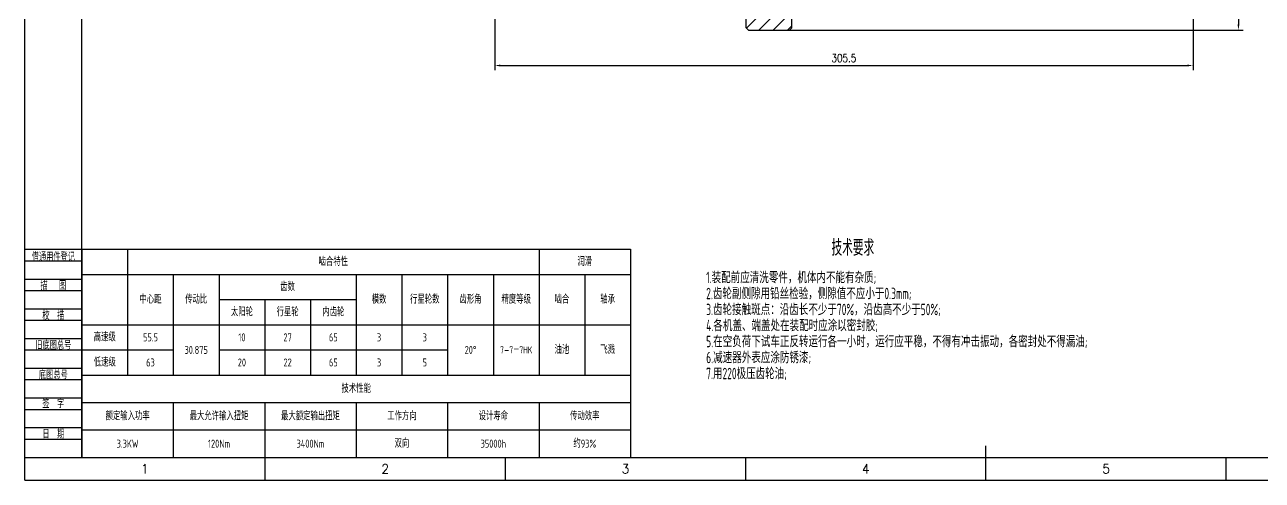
# Model space of a CAD drawing. Header units: millimetres. Extents: x -25 to 1862, y -10 to 2202.
# Drawn here: x -25 to 516, y -10 to 189 of the extents above; entities that cross this region are included whole.
import ezdxf
from ezdxf.enums import TextEntityAlignment as Align

# ---------------------------------------------------------------- set-up
doc = ezdxf.new("R2010")
doc.units = ezdxf.units.MM
doc.header["$LTSCALE"] = 10
doc.header["$PDSIZE"] = 1
for name, color, linetype in [('1轮廓实线层', 7, 'Continuous'), ('2细线层', 4, 'Continuous'), ('5剖面线层', 2, 'Continuous'), ('6文字层', 3, 'Continuous'), ('7标注层', 4, 'Continuous'), ('图框层', 7, 'Continuous')]:
    doc.layers.add(name, color=color, linetype=linetype)
doc.styles.add('PC_TEXTSTYLE', font='isocp.shx', dxfattribs={"width": 0.8, "bigfont": 'hzfs.shx'})
doc.styles.get("Standard").update_dxf_attribs({"font": 'isocp.shx', "width": 0.707, "bigfont": 'hztxt.shx'})
doc.styles.add('TH_GBDIM', font='romans.shx', dxfattribs={"width": 0.8, "bigfont": 'gbcbig.shx'})
doc.dimstyles.new('TH_GBDIM', dxfattribs={"dimtxt": 3.5, "dimasz": 2.5, "dimexe": 2, "dimexo": 0, "dimgap": 1.5, "dimtad": 1, "dimdec": 1, "dimzin": 0, "dimdsep": 46, "dimtxsty": 'TH_GBDIM', "dimcen": 2.5, "dimclrd": 130, "dimclre": 130, "dimclrt": 3, "dimadec": 0, "dimazin": 0, "dimtfac": 0.714286, "dimtdec": 1, "dimtmove": 0, "dimatfit": 3, "dimfxl": 1, "dimtzin": 0, "dimlwd": -1, "dimlwe": -1, "dimarcsym": 0})

# ---------------------------------------------------------------- blocks, each defined once
blk = doc.blocks.new('*D36')
at = {"layer": '7标注层', "color": 130}
for p, q in [((486.09, 238.91), (486.09, 169.38)), ((180.59, 226.91), (180.59, 169.38)), ((183.09, 171.38), (483.59, 171.38))]:
    blk.add_line(p, q, dxfattribs=at)
for points in [[(183.09, 171.79), (183.09, 170.96), (180.59, 171.38)], [(483.59, 171.79), (483.59, 170.96), (486.09, 171.38)]]:
    blk.add_solid(points, dxfattribs=at)
at = {"layer": 'Defpoints', "color": 0}
for p in [(486.09, 238.91), (180.59, 226.91), (486.09, 171.38)]:
    blk.add_point(p, dxfattribs=at)
at = {"layer": '7标注层', "color": 3, "insert": (333.34, 174.63), "char_height": 3.5, "attachment_point": 5, "style": 'TH_GBDIM'}
blk.add_mtext('305.5', dxfattribs=at)
blk = doc.blocks.new('*D37')
at = {"layer": '7标注层', "color": 130}
for p, q in [((291.59, 453.91), (507.96, 453.91)), ((505.96, 451.41), (505.96, 189.41)), ((291.59, 186.91), (507.96, 186.91))]:
    blk.add_line(p, q, dxfattribs=at)
for points in [[(505.54, 451.41), (506.38, 451.41), (505.96, 453.91)], [(505.54, 189.41), (506.38, 189.41), (505.96, 186.91)]]:
    blk.add_solid(points, dxfattribs=at)
at = {"layer": 'Defpoints', "color": 0}
for p in [(291.59, 453.91), (291.59, 186.91), (505.96, 186.91)]:
    blk.add_point(p, dxfattribs=at)
at = {"layer": '7标注层', "color": 3, "insert": (502.71, 320.41), "char_height": 3.5, "attachment_point": 5, "rotation": 90, "style": 'TH_GBDIM'}
blk.add_mtext('{%%c267.0}{}{}', dxfattribs=at)
blk = doc.blocks.new('*T56')
at = {"layer": '6文字层', "color": 0, "linetype": 'ByBlock', "lineweight": -2}
for p, q in [((0, 0), (240, 0)), ((0, 0), (0, -55)), ((20, 0), (20, -55)), ((200, 0), (200, -55)), ((240, 0), (240, -55)), ((0, -11), (240, -11)), ((40, -11), (40, -55)), ((60, -11), (60, -55)), ((120, -11), (120, -55)), ((140, -11), (140, -55)), ((160, -11), (160, -55)), ((180, -11), (180, -55)), ((220, -11), (220, -55)), ((60, -22), (120, -22)), ((80, -22), (80, -55)), ((100, -22), (100, -55)), ((0, -33), (240, -33)), ((0, -44), (40, -44)), ((60, -44), (160, -44)), ((0, -55), (240, -55))]:
    blk.add_line(p, q, dxfattribs=at)
at = {"layer": '6文字层', "color": 0, "attachment_point": 5}
for s, insert, char_height, width in [('{\\Ftjromans,tjhz|c134;啮合特性}', (110, -5.5), 3.5, 177), ('{\\Ftjromans,tjhz|c134;润滑}', (220, -5.5), 3.5, 37), ('{\\Ftjromans,tjhz|c134;齿数}', (90, -16.5), 3.5, 57), ('{\\Ftjromans,tjhz|c134;中心距}', (30, -22), 3.5, 17), ('{\\Ftjromans,tjhz|c134;传动比}', (50, -22), 3.5, 17), ('{\\Ftjromans,tjhz|c134;模数}', (130, -22), 3.5, 17), ('{\\Ftjromans,tjhz|c134;行星轮数}', (150, -22), 3.5, 17), ('{\\Ftjromans,tjhz|c134;齿形角}', (170, -22), 3.5, 17), ('{\\Ftjromans,tjhz|c134;精度等级}', (190, -22), 3.5, 17), ('{\\Ftjromans,tjhz|c134;啮合}', (210, -22), 3.5, 17), ('{\\Ftjromans,tjhz|c134;轴承}', (230, -22), 3.5, 17), ('{\\Ftjromans,tjhz|c134;太阳轮}', (70, -27.5), 3.5, 17), ('{\\Ftjromans,tjhz|c134;行星轮}', (90, -27.5), 3.5, 17), ('{\\Ftjromans,tjhz|c134;内齿轮}', (110, -27.5), 3.5, 17), ('{\\Ftjromans,tjhz|c134;高速级}', (10, -38.5), 3.5, 17), ('55.5', (30, -38.5), 3.5, 17), ('10', (70, -38.5), 3.5, 17), ('27', (90, -38.5), 3.5, 17), ('65', (110, -38.5), 3.5, 17), ('3', (130, -38.5), 3.5, 17), ('3', (150, -38.5), 3.5, 17), ('30.875', (50, -44), 3.5, 17), ('20%%D', (170, -44), 3.5, 17), ('7{\\Ftjromans,tjhz|c134;-}7{\\Ftjromans,tjhz|c134;－}7HK', (190, -44), 3, 17), ('{\\Ftjromans,tjhz|c134;油池}', (210, -44), 3.5, 17), ('{\\Ftjromans,tjhz|c134;飞溅}', (230, -44), 3.5, 17), ('{\\Ftjromans,tjhz|c134;低速级}', (10, -49.5), 3.5, 17), ('63', (30, -49.5), 3.5, 17), ('20', (70, -49.5), 3.5, 17), ('22', (90, -49.5), 3.5, 17), ('65', (110, -49.5), 3.5, 17), ('3', (130, -49.5), 3.5, 17), ('5', (150, -49.5), 3.5, 17)]:
    blk.add_mtext(s, dxfattribs=dict(at, insert=insert, char_height=char_height, width=width))
blk = doc.blocks.new('*T57')
at = {"layer": '6文字层', "color": 0, "linetype": 'ByBlock', "lineweight": -2}
for p, q in [((0, 0), (240, 0)), ((0, 0), (0, -36)), ((240, 0), (240, -36)), ((0, -12), (240, -12)), ((40, -12), (40, -36)), ((80, -12), (80, -36)), ((120, -12), (120, -36)), ((160, -12), (160, -36)), ((200, -12), (200, -36)), ((0, -24), (240, -24)), ((0, -36), (240, -36))]:
    blk.add_line(p, q, dxfattribs=at)
at = {"layer": '6文字层', "color": 0, "char_height": 3.5, "attachment_point": 5}
for s, insert, width in [('{\\Ftjromans,tjhz|c134;技术性能}', (120, -6), 237), ('{\\Ftjromans,tjhz|c134;额定输入功率}', (20, -18), 37), ('{\\Ftjromans,tjhz|c134;最大允许输入扭矩}', (60, -18), 37), ('{\\Ftjromans,tjhz|c134;最大额定输出扭矩}', (100, -18), 37), ('{\\Ftjromans,tjhz|c134;工作方向}', (140, -18), 37), ('{\\Ftjromans,tjhz|c134;设计寿命}', (180, -18), 37), ('{\\Ftjromans,tjhz|c134;传动效率}', (220, -18), 37), ('3.3KW', (20, -30), 37), ('120Nm', (60, -30), 37), ('3400Nm', (100, -30), 37), ('{\\Ftjromans,tjhz|c134;双向}', (140, -30), 37), ('35000h', (180, -30), 37), ('{\\Ftjromans,tjhz|c134;约}93%', (220, -30), 37)]:
    blk.add_mtext(s, dxfattribs=dict(at, insert=insert, width=width))
blk = doc.blocks.new('PC_FJL_BLOCK')
at = {"layer": '2细线层'}
for p, q in [((-25, 91), (0, 91)), ((-25, 86), (0, 86)), ((-25, 78), (0, 78)), ((-25, 73), (0, 73)), ((-25, 65), (0, 65)), ((-25, 60), (0, 60)), ((-25, 52), (0, 52)), ((-25, 47), (0, 47)), ((-25, 39), (0, 39)), ((-25, 34), (0, 34)), ((-25, 26), (0, 26)), ((-25, 21), (0, 21)), ((-25, 13), (0, 13)), ((-25, 8), (0, 8)), ((-25, 0), (0, 0))]:
    blk.add_line(p, q, dxfattribs=at)
at = {"layer": '6文字层', "color": 3, "style": 'PC_TEXTSTYLE', "width": 0.667}
for s, p in [('借通用件登记', (-12.5, 87.97)), ('描   图', (-12.5, 75.47)), ('校  描', (-12.5, 62.31)), ('旧底图总号', (-12.5, 49.33)), ('底图总号', (-12.5, 36.33)), ('签  字', (-12.5, 23.8)), ('日  期', (-12.49, 10.5))]:
    blk.add_text(s, height=3.5, dxfattribs=at).set_placement(p, align=Align.MIDDLE)
at = {"layer": '6文字层', "style": 'PC_TEXTSTYLE'}
for tag, width, p, p2 in [('借通用件登记', 0.635294, (-23, 79), (-2, 79)), ('描图', 2.00708, (-23, 66), (-2, 66)), ('校图', 2.00708, (-23, 53), (-2, 53)), ('旧底图总号', 0.762353, (-23, 40), (-2, 40)), ('底图总号', 0.954947, (-23, 27), (-2, 27)), ('签字', 1.972174, (-23, 14), (-2, 14)), ('日期', 1.930213, (-23, 1), (-2, 1))]:
    blk.add_attdef(tag, text='', height=5, dxfattribs=dict(at, width=width)).set_placement(p, p2, align=Align.FIT)

msp = doc.modelspace()

# ---------------------------------------------------------------- hatches: boundary and pattern name
at = {"layer": '5剖面线层'}
h = msp.add_hatch(dxfattribs=at)
h.set_pattern_fill('ANSI31', color=256, scale=1.4, style=0)
h.set_pattern_definition([(45, (110.835, -10.9937), (-3.14309, 3.14309), [])])
h.paths.add_polyline_path([(361.09, 422.91), (359.09, 422.91), (359.09, 421.26), (361.09, 421.26)])
h.paths.add_polyline_path([(347.09, 422.91), (345.09, 422.91), (345.09, 421.26), (347.09, 421.26)])
h.paths.add_polyline_path([(347.09, 411.26), (346.09, 411.26), (345.09, 412.26), (345.09, 410.9), (347.09, 411.14)])
h.paths.add_polyline_path([(485.09, 429.41), (484.09, 430.41), (364.41, 430.41), (364.41, 422.91), (361.09, 422.91), (361.09, 421.26), (361.09, 412.91), (373.09, 412.91), (374.09, 413.91), (374.09, 419.26), (374.09, 421.91), (383.09, 421.91), (383.09, 420.31), (466.09, 420.31), (466.09, 421.91), (475.89, 421.91), (475.89, 422.91), (479.09, 422.91), (479.09, 421.91), (484.09, 421.91), (485.09, 422.91)])
edge = h.paths.add_edge_path()
edge.add_line((345.09, 421.26), (345.09, 422.91))
edge.add_line((345.09, 422.91), (343.66, 422.91))
edge.add_line((343.66, 422.91), (341.76, 422.91))
edge.add_line((341.76, 422.91), (341.76, 430.41))
edge.add_line((341.76, 430.41), (310.59, 430.41))
edge.add_line((310.59, 430.41), (310.59, 437.81))
edge.add_line((310.59, 437.81), (310.49, 437.91))
edge.add_line((310.49, 437.91), (290.69, 437.91))
edge.add_line((290.69, 437.91), (290.59, 437.81))
edge.add_line((290.59, 437.81), (290.59, 433.91))
edge.add_line((290.59, 433.91), (268.59, 433.91))
edge.add_line((268.59, 433.91), (267.59, 432.91))
edge.add_line((267.59, 432.91), (267.59, 426.41))
edge.add_line((267.59, 426.41), (268.59, 425.41))
edge.add_line((268.59, 425.41), (278.09, 425.41))
edge.add_line((278.09, 425.41), (278.09, 419))
edge.add_line((278.09, 419), (278.09, 418.66))
edge.add_arc((278.58, 418.6), 0.5, 172.9257, 294.996)
edge.add_arc((281.19, 412.21), 6.4, 77.4078, 111.9522, ccw=False)
edge.add_line((282.58, 418.46), (295.76, 416.13))
edge.add_arc((295.59, 415.15), 1, 0, 80, ccw=False)
edge.add_line((296.59, 415.15), (296.59, 412.3))
edge.add_line((296.59, 412.3), (296.59, 411.87))
edge.add_arc((297.59, 411.9), 1, 181.8259, 269.9802)
edge.add_line((297.59, 410.9), (307.8, 410.9))
edge.add_line((307.8, 410.9), (318.02, 410.9))
edge.add_line((318.02, 410.9), (318.02, 407.41))
edge.add_line((318.02, 407.41), (323.65, 407.41))
edge.add_line((323.65, 407.41), (323.65, 410.9))
edge.add_line((323.65, 410.9), (345.09, 410.9))
edge.add_line((345.09, 410.9), (345.09, 412.26))
edge.add_line((345.09, 412.26), (345.09, 421.26))
h.paths.add_polyline_path([(310.59, 452.91), (309.59, 453.91), (291.59, 453.91), (290.59, 452.91), (290.59, 450.01), (290.69, 449.91), (310.49, 449.91), (310.59, 450.01)])
h.paths.add_polyline_path([(310.49, 449.91), (290.69, 449.91), (291.59, 449.01), (309.59, 449.01)])
h.paths.add_polyline_path([(309.59, 438.81), (291.59, 438.81), (290.69, 437.91), (310.49, 437.91)])
h.paths.add_polyline_path([(485.09, 217.91), (484.09, 218.91), (479.09, 218.91), (479.09, 217.91), (476.09, 217.91), (475.89, 217.91), (475.89, 218.91), (466.09, 218.91), (466.09, 220.51), (383.09, 220.51), (383.09, 218.91), (374.09, 218.91), (374.09, 226.91), (373.09, 227.91), (361.09, 227.91), (361.09, 219.56), (361.09, 217.91), (362.51, 217.91), (364.41, 217.91), (364.41, 210.41), (484.09, 210.41), (485.09, 211.41)])
edge = h.paths.add_edge_path()
edge.add_line((345.09, 229.93), (323.65, 229.93))
edge.add_line((323.65, 229.93), (323.65, 233.41))
edge.add_line((323.65, 233.41), (318.02, 233.41))
edge.add_line((318.02, 233.41), (318.02, 229.92))
edge.add_line((318.02, 229.92), (297.59, 229.93))
edge.add_arc((297.59, 228.93), 1, 90.0383, 180)
edge.add_line((296.59, 228.93), (296.59, 236.91))
edge.add_arc((295.59, 236.91), 1, -90, 0, ccw=False)
edge.add_line((295.59, 235.91), (295.34, 235.91))
edge.add_line((295.34, 235.91), (295.34, 228.46))
edge.add_arc((289.34, 228.46), 6, -27.4304, 0, ccw=False)
edge.add_arc((292.01, 227.08), 3, 280, 332.5696, ccw=False)
edge.add_line((292.53, 224.12), (287.84, 223.29))
edge.add_line((287.84, 223.29), (282.58, 222.37))
edge.add_arc((281.19, 228.61), 6.4, 248.4037, 282.5922, ccw=False)
edge.add_line((278.83, 222.66), (278.59, 222.66))
edge.add_arc((278.59, 222.16), 0.5, 90, 180)
edge.add_line((278.09, 222.16), (278.09, 221.95))
edge.add_line((278.09, 221.95), (278.09, 221.66))
edge.add_line((278.09, 221.66), (278.09, 215.41))
edge.add_line((278.09, 215.41), (268.59, 215.41))
edge.add_line((268.59, 215.41), (267.59, 214.41))
edge.add_line((267.59, 214.41), (267.59, 207.91))
edge.add_line((267.59, 207.91), (268.59, 206.91))
edge.add_line((268.59, 206.91), (290.59, 206.91))
edge.add_line((290.59, 206.91), (290.59, 203.01))
edge.add_line((290.59, 203.01), (290.69, 202.91))
edge.add_line((290.69, 202.91), (310.49, 202.91))
edge.add_line((310.49, 202.91), (310.59, 203.01))
edge.add_line((310.59, 203.01), (310.59, 210.41))
edge.add_line((310.59, 210.41), (341.76, 210.41))
edge.add_line((341.76, 210.41), (341.76, 217.91))
edge.add_line((341.76, 217.91), (345.09, 217.91))
edge.add_line((345.09, 217.91), (345.09, 229.93))
h.paths.add_polyline_path([(361.09, 219.56), (359.09, 219.56), (359.09, 217.91), (361.09, 217.91)])
h.paths.add_polyline_path([(347.09, 219.56), (345.09, 219.56), (345.09, 217.91), (347.09, 217.91)])
h.paths.add_polyline_path([(345.09, 229.93), (345.09, 228.56), (346.09, 229.56), (347.09, 229.56), (347.09, 229.69)])
h.paths.add_polyline_path([(310.59, 187.91), (310.59, 190.81), (310.49, 190.91), (290.69, 190.91), (290.59, 190.81), (290.59, 187.91), (291.59, 186.91), (309.59, 186.91)])
h.paths.add_polyline_path([(309.59, 191.81), (291.59, 191.81), (290.69, 190.91), (310.49, 190.91)])
h.paths.add_polyline_path([(310.49, 202.91), (290.69, 202.91), (291.59, 202.01), (309.59, 202.01)])

# ---------------------------------------------------------------- linework, layer by layer
at = {"layer": '1轮廓实线层'}
for p, q in [((290.59, 187.91), (290.59, 206.91)), ((310.59, 187.91), (310.59, 210.41)), ((290.59, 187.91), (291.59, 186.91)), ((291.59, 186.91), (309.59, 186.91)), ((309.59, 186.91), (310.59, 187.91)), ((395.5, -10), (395.5, 5))]:
    msp.add_line(p, q, dxfattribs=at)
at = {"layer": '2细线层'}
for p, q in [((-25, -10), (-25, 584)), ((-25, -10), (-25, 0)), ((80.12, -10), (80.12, 0)), ((185.25, -10), (185.25, 0)), ((290.38, -10), (290.38, 0)), ((395.5, -10), (395.5, 0)), ((500.62, -10), (500.62, 0)), ((-25, -10), (816, -10))]:
    msp.add_line(p, q, dxfattribs=at)
at = {"layer": '图框层'}
for q in [(0, 574), (806, 0)]:
    msp.add_line((0, 0), q, dxfattribs=at)

# ---------------------------------------------------------------- block references
for name, p in [('*T56', (0, 91)), ('*T57', (0, 36))]:
    msp.add_blockref(name, p)
msp.add_blockref('PC_FJL_BLOCK', (0, 0), dxfattribs=at)

# ---------------------------------------------------------------- texts
at = {"layer": '6文字层', "style": 'PC_TEXTSTYLE', "width": 0.667}
msp.add_text('技术要求', height=7, dxfattribs=at).set_placement((337.28, 95.18), align=Align.TOP_CENTER)
for s, p in [('1.装配前应清洗零件，机体内不能有杂质;', (273.11, 81.18)), ('2.齿轮副侧隙用铅丝检验，侧隙值不应小于0.3mm;', (273.11, 74.18)), ('3.齿轮接触斑点：沿齿长不少于70%，沿齿高不少于50%;', (273.11, 67.18)), ('4.各机盖、端盖处在装配时应涂以密封胶;', (273.11, 60.18)), ('5.在空负荷下试车正反转运行各一小时，运行应平稳，不得有冲击振动，各密封处不得漏油;', (273.11, 53.18)), ('6.减速器外表应涂防锈漆;', (273.11, 46.18)), ('7.用220极压齿轮油;', (273.11, 39.18))]:
    msp.add_text(s, height=5, dxfattribs=at).set_placement(p, align=Align.TOP_LEFT)
at = {"layer": '6文字层', "style": 'TH_GBDIM'}
for s, p in [('1', (27.56, -5)), ('2', (132.69, -5)), ('3', (237.81, -5)), ('4', (342.94, -5)), ('5', (448.06, -5))]:
    msp.add_text(s, height=4, dxfattribs=at).set_placement(p, align=Align.MIDDLE)

# ---------------------------------------------------------------- dimensions: what is measured, and where the dimension line sits
at = {"layer": '7标注层'}
dim = msp.add_linear_dim(base=(505.96, 186.91), p1=(291.59, 453.91), p2=(291.59, 186.91), angle=90, text='{%%c<>}{}{}', dimstyle='TH_GBDIM', override={"dimgap": 1.5, "dimtad": 1, "dimjust": 0, "dimdec": 1, "dimlfac": 1, "dimse1": 0, "dimse2": 0, "dimsd1": 0, "dimsd2": 0}, dxfattribs=at)
dim.commit()
dim.dimension.update_dxf_attribs({"geometry": '*D37', "text_midpoint": (505.96, 320.41), "dimtype": 160})
dim = msp.add_linear_dim(base=(486.09, 171.38), p1=(180.59, 226.91), p2=(486.09, 238.91), dimstyle='TH_GBDIM', dxfattribs=at)
dim.commit()
dim.dimension.update_dxf_attribs({"geometry": '*D36', "text_midpoint": (333.34, 174.63)})

doc.saveas('drawing.dxf')
